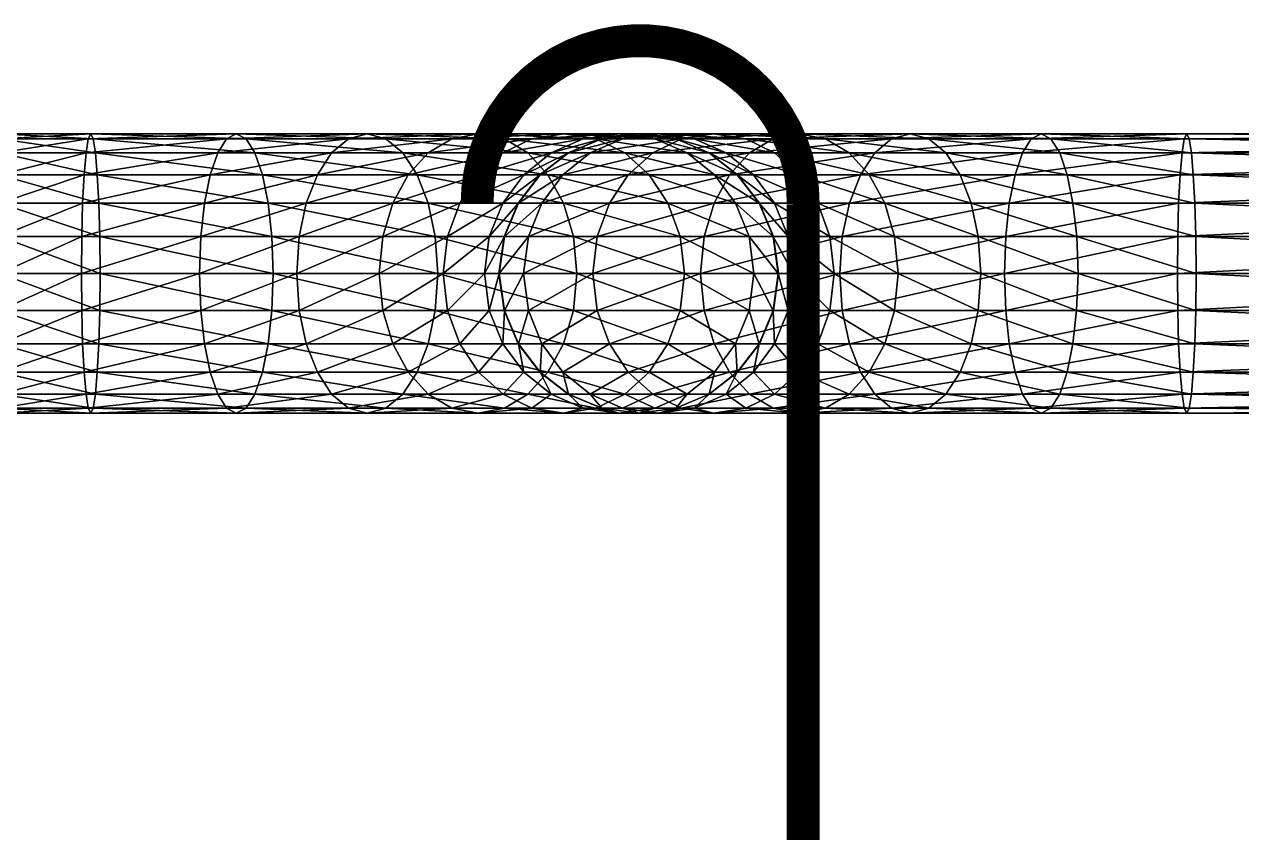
# Model space of a CAD drawing. Extents: x -41.6 to 42.5, y -37.8 to 42.9.
# Drawn here: x -29.93 to -18.82, y 29.91 to 37.28 of the extents above; entities that cross this region are included whole.
import ezdxf

# ---------------------------------------------------------------- set-up
doc = ezdxf.new("R2010")
doc.units = 0
doc.layers.add('VASSCRM', color=2, linetype='CONTINUOUS')
doc.layers.add('VASSREV', color=1, linetype='CONTINUOUS')

msp = doc.modelspace()

# ---------------------------------------------------------------- linework, layer by layer
at = {"layer": 'VASSREV', "color": 0, "extrusion": (0, 0, -1), "const_width": 0.3}
msp.add_lwpolyline([(25.796, 35.646, 1.00363), (22.82, 35.635), (22.82, -35.1, 0.996383), (25.796, -35.11, -0.737191)], format="xyb", dxfattribs=at)
at = {"layer": 'VASSREV', "color": 0, "extrusion": (0, -0.309017, -0.951057), "const_width": 0.3}
msp.add_lwpolyline([(40.909, -10.841, 1.00363), (40.899, -7.864), (-39.949, -7.864, 0.996383), (-39.96, -10.841, -0.645004)], format="xyb", dxfattribs=at)

# ---------------------------------------------------------------- meshes
at = {"layer": 'VASSCRM', "color": 0}
mesh = msp.add_polyface(dxfattribs=at)
corners = [(-28.329, 35.009, 63.872), (-29.403, 34.67, 64.054), (-29.406, 35.009, 64.008), (-29.321, 33.734, 65.28), (-29.298, 33.78, 65.618), (-30.154, 33.78, 65.619), (-30.154, 33.734, 65.28), (-29.278, 33.908, 65.922), (-30.154, 33.908, 65.923), (-29.261, 34.108, 66.179), (-30.154, 34.108, 66.181), (-29.247, 34.366, 66.378), (-30.154, 34.366, 66.381), (-29.239, 34.67, 66.507), (-30.154, 34.67, 66.509), (-29.236, 35.009, 66.552), (-30.154, 35.009, 66.555), (-29.239, 35.348, 66.507), (-30.154, 35.348, 66.509), (-29.247, 35.652, 66.378), (-30.154, 35.652, 66.381), (-29.261, 35.91, 66.179), (-30.154, 35.91, 66.181), (-29.278, 36.11, 65.922), (-30.154, 36.11, 65.923), (-29.298, 36.238, 65.618), (-30.154, 36.238, 65.619), (-29.321, 36.284, 65.28), (-30.154, 36.284, 65.28), (-29.344, 36.238, 64.942), (-30.154, 36.238, 64.942), (-29.364, 36.11, 64.638), (-30.154, 36.11, 64.637), (-29.381, 35.91, 64.381), (-30.154, 35.91, 64.379), (-29.395, 35.652, 64.182), (-30.154, 35.652, 64.18), (-29.403, 35.348, 64.054), (-30.154, 35.348, 64.051), (-30.154, 35.009, 64.005), (-30.154, 34.67, 64.051), (-29.395, 34.366, 64.182), (-30.154, 34.366, 64.18), (-29.381, 34.108, 64.381), (-30.154, 34.108, 64.379), (-29.364, 33.908, 64.639), (-30.154, 33.908, 64.637), (-29.344, 33.78, 64.942), (-30.154, 33.78, 64.941), (-30.988, 35.91, 64.379), (-30.988, 35.652, 64.18), (-30.988, 35.348, 64.051), (-30.988, 35.009, 64.005), (-30.988, 34.67, 64.051), (-30.988, 34.366, 64.18), (-30.988, 34.108, 64.379), (-30.988, 33.908, 64.637), (-30.988, 33.78, 64.941), (-30.988, 33.734, 65.28)]
mesh.append_faces([[corners[k] for k in face] for face in [(0, 1, 2), (3, 4, 5), (3, 5, 6), (4, 7, 8), (4, 8, 5), (7, 9, 10), (7, 10, 8), (9, 11, 12), (9, 12, 10), (11, 13, 14), (11, 14, 12), (13, 15, 16), (13, 16, 14), (15, 17, 18), (15, 18, 16), (17, 19, 20), (17, 20, 18), (19, 21, 22), (19, 22, 20), (21, 23, 24), (21, 24, 22), (23, 25, 26), (23, 26, 24), (25, 27, 28), (25, 28, 26), (27, 29, 30), (27, 30, 28), (29, 31, 32), (29, 32, 30), (31, 33, 34), (31, 34, 32), (33, 35, 36), (33, 36, 34), (35, 37, 38), (35, 38, 36), (37, 2, 39), (37, 39, 38), (2, 1, 40), (2, 40, 39), (1, 41, 42), (1, 42, 40), (41, 43, 44), (41, 44, 42), (43, 45, 46), (43, 46, 44), (45, 47, 48), (45, 48, 46), (47, 3, 6), (47, 6, 48), (32, 34, 49), (34, 36, 50), (36, 38, 51), (38, 39, 52), (39, 40, 53), (40, 42, 54), (42, 44, 55), (44, 46, 56), (46, 48, 57), (48, 6, 58)]], dxfattribs={"color": 0})
mesh = msp.add_polyface(dxfattribs=at)
corners = [(-26.969, 36.238, 64.305), (-28.162, 36.11, 64.481), (-28.082, 36.238, 64.775), (-27.123, 36.11, 64.042), (-28.23, 35.91, 64.232), (-27.253, 35.91, 63.819), (-28.283, 35.652, 64.04), (-27.354, 35.652, 63.647), (-27.419, 35.348, 63.536), (-28.317, 35.348, 63.916), (-27.442, 35.009, 63.496), (-28.329, 35.009, 63.872), (-27.419, 34.67, 63.536), (-28.317, 34.67, 63.916), (-28.283, 34.366, 64.04), (-27.354, 34.366, 63.647), (-28.23, 34.108, 64.232), (-27.253, 34.108, 63.819), (-28.162, 33.908, 64.481), (-27.123, 33.908, 64.042), (-28.082, 33.78, 64.775), (-27.993, 33.734, 65.101), (-27.903, 33.78, 65.428), (-29.298, 33.78, 65.618), (-29.321, 33.734, 65.28), (-27.823, 33.908, 65.722), (-29.278, 33.908, 65.922), (-27.755, 34.108, 65.971), (-29.261, 34.108, 66.179), (-27.703, 34.366, 66.163), (-29.247, 34.366, 66.378), (-27.669, 34.67, 66.287), (-29.239, 34.67, 66.507), (-27.657, 35.009, 66.331), (-29.236, 35.009, 66.552), (-27.669, 35.348, 66.287), (-29.239, 35.348, 66.507), (-27.703, 35.652, 66.163), (-29.247, 35.652, 66.378), (-27.755, 35.91, 65.971), (-29.261, 35.91, 66.179), (-27.823, 36.11, 65.722), (-29.278, 36.11, 65.922), (-27.903, 36.238, 65.428), (-29.298, 36.238, 65.618), (-27.993, 36.284, 65.101), (-29.321, 36.284, 65.28), (-29.344, 36.238, 64.942), (-29.364, 36.11, 64.638), (-29.381, 35.91, 64.381), (-29.395, 35.652, 64.182), (-29.403, 35.348, 64.054), (-29.406, 35.009, 64.008), (-29.403, 34.67, 64.054), (-29.395, 34.366, 64.182), (-29.381, 34.108, 64.381), (-29.364, 33.908, 64.639), (-29.344, 33.78, 64.942)]
mesh.append_faces([[corners[k] for k in face] for face in [(0, 1, 2), (3, 4, 1), (5, 6, 4), (7, 8, 9), (7, 9, 6), (8, 10, 11), (8, 11, 9), (10, 12, 13), (10, 13, 11), (12, 14, 13), (15, 16, 14), (17, 18, 16), (19, 20, 18), (21, 22, 23), (21, 23, 24), (22, 25, 26), (22, 26, 23), (25, 27, 28), (25, 28, 26), (27, 29, 30), (27, 30, 28), (29, 31, 32), (29, 32, 30), (31, 33, 34), (31, 34, 32), (33, 35, 36), (33, 36, 34), (35, 37, 38), (35, 38, 36), (37, 39, 40), (37, 40, 38), (39, 41, 42), (39, 42, 40), (41, 43, 44), (41, 44, 42), (43, 45, 46), (43, 46, 44), (45, 2, 47), (45, 47, 46), (2, 1, 48), (2, 48, 47), (1, 4, 49), (1, 49, 48), (4, 6, 50), (4, 50, 49), (6, 9, 51), (6, 51, 50), (9, 11, 52), (9, 52, 51), (11, 13, 53), (13, 14, 54), (13, 54, 53), (14, 16, 55), (14, 55, 54), (16, 18, 56), (16, 56, 55), (18, 20, 57), (18, 57, 56), (20, 21, 24), (20, 24, 57)]], dxfattribs={"color": 0})
mesh = msp.add_polyface(dxfattribs=at)
corners = [(-25.55, 35.348, 56.113), (-25.596, 35.009, 56.113), (-25.596, 35.009, 56.947), (-25.55, 35.348, 56.947), (-25.596, 35.009, 57.78), (-25.55, 35.348, 57.78), (-25.596, 35.009, 58.613), (-25.547, 35.348, 60.198), (-25.593, 35.009, 60.195), (-25.729, 35.009, 61.273), (-25.686, 35.348, 61.285), (-25.369, 35.91, 61.371), (-25.561, 35.652, 61.318), (-25.954, 35.652, 62.247), (-25.782, 35.91, 62.348), (-26.066, 35.348, 62.183), (-26.105, 35.009, 62.16), (-25.004, 36.284, 62.803), (-26.026, 36.238, 63.575), (-25.786, 36.284, 63.815), (-25.297, 36.238, 62.632), (-25.56, 36.11, 62.478), (-26.241, 36.11, 63.36), (-26.424, 35.91, 63.178), (-26.565, 35.652, 63.037), (-26.656, 35.348, 62.946), (-26.688, 35.009, 62.913), (-24.885, 35.009, 64.716), (-26.178, 35.348, 65.658), (-26.155, 35.009, 65.698), (-24.917, 35.348, 64.684), (-26.243, 35.652, 65.547), (-25.008, 35.652, 64.593), (-26.344, 35.91, 65.375), (-25.149, 35.91, 64.452), (-25.332, 36.11, 64.27), (-26.474, 36.11, 65.152), (-25.547, 36.238, 64.054), (-26.628, 36.238, 64.889), (-26.798, 36.284, 64.597), (-26.969, 36.238, 64.305), (-27.123, 36.11, 64.042), (-27.253, 35.91, 63.819), (-27.354, 35.652, 63.647), (-27.419, 35.348, 63.536), (-27.442, 35.009, 63.496), (-27.669, 35.348, 66.287), (-27.703, 35.652, 66.163), (-27.755, 35.91, 65.971), (-27.823, 36.11, 65.722), (-27.903, 36.238, 65.428), (-27.993, 36.284, 65.101), (-28.082, 36.238, 64.775), (-28.162, 36.11, 64.481), (-28.23, 35.91, 64.232), (-28.283, 35.652, 64.04)]
mesh.append_faces([[corners[k] for k in face] for face in [(0, 1, 2), (3, 2, 4), (5, 4, 6), (7, 8, 9), (7, 9, 10), (11, 12, 13), (11, 13, 14), (12, 10, 15), (12, 15, 13), (10, 9, 16), (10, 16, 15), (17, 18, 19), (20, 21, 22), (20, 22, 18), (21, 14, 23), (21, 23, 22), (14, 13, 24), (14, 24, 23), (13, 15, 25), (13, 25, 24), (15, 16, 26), (15, 26, 25), (27, 28, 29), (30, 31, 28), (32, 33, 31), (34, 35, 36), (34, 36, 33), (35, 37, 38), (35, 38, 36), (37, 19, 39), (37, 39, 38), (19, 18, 40), (19, 40, 39), (18, 22, 41), (18, 41, 40), (22, 23, 42), (22, 42, 41), (23, 24, 43), (23, 43, 42), (24, 25, 44), (24, 44, 43), (25, 26, 45), (25, 45, 44), (29, 28, 46), (28, 31, 47), (28, 47, 46), (31, 33, 48), (31, 48, 47), (33, 36, 49), (33, 49, 48), (36, 38, 50), (36, 50, 49), (38, 39, 51), (38, 51, 50), (39, 40, 52), (39, 52, 51), (40, 41, 53), (41, 42, 54), (42, 43, 55)]], dxfattribs={"color": 0})
mesh = msp.add_polyface(dxfattribs=at)
corners = [(-25.012, 35.91, 53.714), (-25.204, 35.652, 53.662), (-25.419, 35.652, 55.207), (-25.22, 35.91, 55.22), (-25.328, 35.348, 53.628), (-25.547, 35.348, 55.198), (-25.372, 35.009, 53.616), (-25.593, 35.009, 55.195), (-25.422, 35.652, 56.113), (-25.222, 35.91, 56.113), (-25.55, 35.348, 56.113), (-25.596, 35.009, 56.113), (-24.964, 36.11, 56.113), (-25.222, 35.91, 56.947), (-25.422, 35.652, 56.947), (-25.55, 35.348, 56.947), (-25.596, 35.009, 56.947), (-24.964, 36.11, 56.947), (-25.222, 35.91, 57.78), (-25.422, 35.652, 57.78), (-25.55, 35.348, 57.78), (-25.596, 35.009, 57.78), (-24.964, 36.11, 57.78), (-25.222, 35.91, 58.613), (-25.422, 35.652, 58.613), (-25.55, 35.348, 58.613), (-25.596, 35.009, 58.613), (-24.964, 36.11, 58.613), (-25.222, 35.91, 59.447), (-25.422, 35.652, 59.447), (-25.55, 35.348, 59.447), (-25.596, 35.009, 59.447), (-25.419, 35.652, 60.207), (-25.22, 35.91, 60.22), (-25.547, 35.348, 60.198), (-25.593, 35.009, 60.195), (-24.963, 36.11, 60.237), (-25.369, 35.91, 61.371), (-25.12, 36.11, 61.439), (-25.561, 35.652, 61.318), (-25.686, 35.348, 61.285), (-24.827, 36.238, 61.519), (-25.56, 36.11, 62.478), (-25.297, 36.238, 62.632), (-25.782, 35.91, 62.348), (-24.712, 36.238, 62.974), (-25.004, 36.284, 62.803), (-25.786, 36.284, 63.815), (-25.547, 36.238, 64.054), (-26.026, 36.238, 63.575), (-24.885, 35.009, 64.716), (-24.917, 35.348, 64.684), (-26.178, 35.348, 65.658), (-25.008, 35.652, 64.593), (-26.243, 35.652, 65.547), (-25.149, 35.91, 64.452), (-26.344, 35.91, 65.375)]
mesh.append_faces([[corners[k] for k in face] for face in [(0, 1, 2), (0, 2, 3), (1, 4, 5), (1, 5, 2), (4, 6, 7), (4, 7, 5), (3, 2, 8), (3, 8, 9), (2, 5, 10), (2, 10, 8), (5, 7, 11), (5, 11, 10), (12, 9, 13), (9, 8, 14), (9, 14, 13), (8, 10, 15), (8, 15, 14), (10, 16, 15), (17, 13, 18), (13, 14, 19), (13, 19, 18), (14, 15, 20), (14, 20, 19), (15, 21, 20), (22, 18, 23), (18, 19, 24), (18, 24, 23), (19, 20, 25), (19, 25, 24), (20, 26, 25), (27, 23, 28), (23, 24, 29), (23, 29, 28), (24, 25, 30), (24, 30, 29), (25, 26, 31), (25, 31, 30), (28, 29, 32), (28, 32, 33), (29, 30, 34), (29, 34, 32), (30, 31, 35), (30, 35, 34), (36, 33, 37), (36, 37, 38), (33, 32, 39), (33, 39, 37), (32, 34, 40), (32, 40, 39), (41, 38, 42), (41, 42, 43), (38, 37, 44), (38, 44, 42), (45, 46, 47), (45, 47, 48), (46, 43, 49), (50, 51, 52), (51, 53, 54), (53, 55, 56)]], dxfattribs={"color": 0})
mesh = msp.add_polyface(dxfattribs=at)
corners = [(-24.193, 36.11, 52.433), (-24.416, 35.91, 52.303), (-25.012, 35.91, 53.714), (-24.763, 36.11, 53.782), (-24.588, 35.652, 52.202), (-25.204, 35.652, 53.662), (-24.699, 35.348, 52.138), (-25.328, 35.348, 53.628), (-24.739, 35.009, 52.115), (-25.372, 35.009, 53.616), (-24.469, 36.238, 53.863), (-24.963, 36.11, 55.237), (-24.659, 36.238, 55.258), (-25.22, 35.91, 55.22), (-24.321, 36.284, 55.28), (-24.66, 36.238, 56.113), (-24.321, 36.284, 56.113), (-24.964, 36.11, 56.113), (-25.222, 35.91, 56.113), (-24.66, 36.238, 56.947), (-24.321, 36.284, 56.947), (-24.964, 36.11, 56.947), (-25.222, 35.91, 56.947), (-24.66, 36.238, 57.78), (-24.321, 36.284, 57.78), (-24.964, 36.11, 57.78), (-25.222, 35.91, 57.78), (-24.66, 36.238, 58.613), (-24.321, 36.284, 58.613), (-24.964, 36.11, 58.613), (-25.222, 35.91, 58.613), (-24.66, 36.238, 59.447), (-24.321, 36.284, 59.447), (-24.964, 36.11, 59.447), (-25.222, 35.91, 59.447), (-24.659, 36.238, 60.258), (-24.963, 36.11, 60.237), (-25.22, 35.91, 60.22), (-24.321, 36.284, 60.28), (-24.827, 36.238, 61.519), (-24.5, 36.284, 61.609), (-25.12, 36.11, 61.439), (-24.173, 36.238, 61.698), (-25.004, 36.284, 62.803), (-24.712, 36.238, 62.974), (-25.297, 36.238, 62.632), (-23.904, 35.009, 63.446), (-24.917, 35.348, 64.684), (-24.885, 35.009, 64.716), (-23.943, 35.348, 63.423), (-25.008, 35.652, 64.593), (-24.054, 35.652, 63.358), (-24.226, 35.91, 63.257), (-25.149, 35.91, 64.452), (-24.449, 36.11, 63.127), (-25.332, 36.11, 64.27), (-25.547, 36.238, 64.054)]
mesh.append_faces([[corners[k] for k in face] for face in [(0, 1, 2), (0, 2, 3), (1, 4, 5), (1, 5, 2), (4, 6, 7), (4, 7, 5), (6, 8, 9), (6, 9, 7), (10, 3, 11), (10, 11, 12), (3, 2, 13), (3, 13, 11), (14, 12, 15), (14, 15, 16), (12, 11, 17), (12, 17, 15), (11, 13, 18), (11, 18, 17), (16, 15, 19), (16, 19, 20), (15, 17, 21), (15, 21, 19), (17, 22, 21), (20, 19, 23), (20, 23, 24), (19, 21, 25), (19, 25, 23), (21, 26, 25), (24, 23, 27), (24, 27, 28), (23, 25, 29), (23, 29, 27), (25, 30, 29), (28, 27, 31), (28, 31, 32), (27, 29, 33), (27, 33, 31), (29, 34, 33), (32, 31, 35), (31, 33, 36), (31, 36, 35), (33, 34, 37), (33, 37, 36), (38, 35, 39), (38, 39, 40), (35, 36, 41), (35, 41, 39), (42, 40, 43), (42, 43, 44), (40, 39, 45), (40, 45, 43), (46, 47, 48), (49, 50, 47), (51, 52, 53), (51, 53, 50), (52, 54, 55), (52, 55, 53), (54, 44, 56), (54, 56, 55)]], dxfattribs={"color": 0})
mesh = msp.add_polyface(dxfattribs=at)
corners = [(-23.095, 36.238, 51.506), (-24.193, 36.11, 52.433), (-23.93, 36.238, 52.587), (-23.31, 36.11, 51.291), (-23.493, 35.91, 51.108), (-24.416, 35.91, 52.303), (-23.634, 35.652, 50.967), (-24.588, 35.652, 52.202), (-23.725, 35.348, 50.876), (-24.699, 35.348, 52.138), (-23.757, 35.009, 50.844), (-24.739, 35.009, 52.115), (-23.345, 36.238, 52.928), (-23.638, 36.284, 52.758), (-24.142, 36.284, 53.952), (-23.816, 36.238, 54.041), (-24.469, 36.238, 53.863), (-24.763, 36.11, 53.782), (-23.522, 36.11, 54.121), (-23.983, 36.238, 55.303), (-23.679, 36.11, 55.323), (-24.321, 36.284, 55.28), (-24.659, 36.238, 55.258), (-23.982, 36.238, 56.113), (-23.678, 36.11, 56.113), (-24.321, 36.284, 56.113), (-23.982, 36.238, 56.947), (-23.678, 36.11, 56.947), (-24.321, 36.284, 56.947), (-23.982, 36.238, 57.78), (-23.678, 36.11, 57.78), (-24.321, 36.284, 57.78), (-23.982, 36.238, 58.613), (-23.678, 36.11, 58.613), (-24.321, 36.284, 58.613), (-23.982, 36.238, 59.447), (-23.678, 36.11, 59.447), (-24.321, 36.284, 59.447), (-23.983, 36.238, 60.303), (-23.679, 36.11, 60.323), (-24.321, 36.284, 60.28), (-24.659, 36.238, 60.258), (-24.173, 36.238, 61.698), (-23.879, 36.11, 61.778), (-24.5, 36.284, 61.609), (-23.314, 35.348, 61.932), (-24.054, 35.652, 63.358), (-23.943, 35.348, 63.423), (-23.438, 35.652, 61.899), (-23.631, 35.91, 61.846), (-24.226, 35.91, 63.257), (-24.449, 36.11, 63.127), (-24.712, 36.238, 62.974), (-23.943, 34.67, 63.423), (-23.904, 35.009, 63.446), (-24.885, 35.009, 64.716), (-24.917, 35.348, 64.684), (-25.008, 35.652, 64.593)]
mesh.append_faces([[corners[k] for k in face] for face in [(0, 1, 2), (3, 4, 5), (3, 5, 1), (4, 6, 7), (4, 7, 5), (6, 8, 9), (6, 9, 7), (8, 10, 11), (8, 11, 9), (12, 13, 14), (12, 14, 15), (13, 2, 16), (13, 16, 14), (2, 1, 17), (2, 17, 16), (18, 15, 19), (18, 19, 20), (15, 14, 21), (15, 21, 19), (14, 16, 22), (14, 22, 21), (20, 19, 23), (20, 23, 24), (19, 21, 25), (19, 25, 23), (24, 23, 26), (24, 26, 27), (23, 25, 28), (23, 28, 26), (27, 26, 29), (27, 29, 30), (26, 28, 31), (26, 31, 29), (30, 29, 32), (30, 32, 33), (29, 31, 34), (29, 34, 32), (33, 32, 35), (33, 35, 36), (32, 34, 37), (32, 37, 35), (36, 35, 38), (36, 38, 39), (35, 37, 40), (35, 40, 38), (37, 41, 40), (39, 38, 42), (39, 42, 43), (38, 40, 44), (38, 44, 42), (45, 46, 47), (48, 49, 50), (48, 50, 46), (49, 43, 51), (49, 51, 50), (43, 42, 52), (43, 52, 51), (53, 54, 55), (54, 47, 56), (47, 46, 57)]], dxfattribs={"color": 0})
mesh = msp.add_polyface(dxfattribs=at)
corners = [(-22.298, 35.91, 50.185), (-23.634, 35.652, 50.967), (-23.493, 35.91, 51.108), (-22.399, 35.652, 50.013), (-23.725, 35.348, 50.876), (-22.464, 35.348, 49.902), (-23.757, 35.009, 50.844), (-22.616, 36.238, 51.985), (-23.638, 36.284, 52.758), (-23.345, 36.238, 52.928), (-22.856, 36.284, 51.746), (-23.095, 36.238, 51.506), (-23.93, 36.238, 52.587), (-23.31, 36.11, 51.291), (-24.193, 36.11, 52.433), (-22.86, 35.91, 53.212), (-23.083, 36.11, 53.082), (-23.522, 36.11, 54.121), (-23.273, 35.91, 54.189), (-23.816, 36.238, 54.041), (-23.081, 35.652, 54.242), (-23.422, 35.91, 55.34), (-23.223, 35.652, 55.354), (-23.679, 36.11, 55.323), (-23.095, 35.348, 55.362), (-23.22, 35.652, 56.113), (-23.092, 35.348, 56.113), (-23.42, 35.91, 56.113), (-23.678, 36.11, 56.113), (-23.22, 35.652, 56.947), (-23.42, 35.91, 56.947), (-23.678, 36.11, 56.947), (-23.092, 35.348, 56.947), (-23.22, 35.652, 57.78), (-23.42, 35.91, 57.78), (-23.678, 36.11, 57.78), (-23.092, 35.348, 57.78), (-23.22, 35.652, 58.613), (-23.42, 35.91, 58.613), (-23.678, 36.11, 58.613), (-23.092, 35.348, 58.613), (-23.22, 35.652, 59.447), (-23.42, 35.91, 59.447), (-23.678, 36.11, 59.447), (-23.092, 35.348, 59.447), (-23.223, 35.652, 60.354), (-23.095, 35.348, 60.362), (-23.422, 35.91, 60.34), (-23.679, 36.11, 60.323), (-23.095, 34.67, 60.362), (-23.049, 35.009, 60.365), (-23.27, 35.009, 61.944), (-23.314, 35.348, 61.932), (-23.438, 35.652, 61.899), (-23.631, 35.91, 61.846), (-23.879, 36.11, 61.778), (-23.943, 35.348, 63.423), (-23.904, 35.009, 63.446), (-24.054, 35.652, 63.358)]
mesh.append_faces([[corners[k] for k in face] for face in [(0, 1, 2), (3, 4, 1), (5, 6, 4), (7, 8, 9), (10, 11, 12), (10, 12, 8), (11, 13, 14), (15, 16, 17), (15, 17, 18), (16, 9, 19), (16, 19, 17), (20, 18, 21), (20, 21, 22), (18, 17, 23), (18, 23, 21), (24, 22, 25), (24, 25, 26), (22, 21, 27), (22, 27, 25), (21, 23, 28), (21, 28, 27), (26, 25, 29), (25, 27, 30), (25, 30, 29), (27, 28, 31), (27, 31, 30), (32, 29, 33), (29, 30, 34), (29, 34, 33), (30, 31, 35), (30, 35, 34), (36, 33, 37), (33, 34, 38), (33, 38, 37), (34, 35, 39), (34, 39, 38), (40, 37, 41), (37, 38, 42), (37, 42, 41), (38, 39, 43), (38, 43, 42), (44, 41, 45), (44, 45, 46), (41, 42, 47), (41, 47, 45), (42, 43, 48), (42, 48, 47), (49, 50, 51), (50, 46, 52), (50, 52, 51), (46, 45, 53), (46, 53, 52), (45, 47, 54), (45, 54, 53), (47, 48, 55), (47, 55, 54), (51, 52, 56), (51, 56, 57), (52, 53, 58)]], dxfattribs={"color": 0})
mesh = msp.add_polyface(dxfattribs=at)
corners = [(-20.819, 36.11, 49.839), (-22.298, 35.91, 50.185), (-22.168, 36.11, 50.408), (-20.887, 35.91, 49.59), (-22.399, 35.652, 50.013), (-20.94, 35.652, 49.397), (-22.464, 35.348, 49.902), (-20.973, 35.348, 49.273), (-22.487, 35.009, 49.863), (-21.2, 35.009, 52.064), (-21.987, 35.348, 52.615), (-21.954, 35.009, 52.647), (-21.223, 35.348, 52.025), (-22.077, 35.652, 52.524), (-21.288, 35.652, 51.914), (-22.218, 35.91, 52.383), (-21.389, 35.91, 51.741), (-21.519, 36.11, 51.519), (-22.401, 36.11, 52.2), (-21.673, 36.238, 51.256), (-22.616, 36.238, 51.985), (-21.844, 36.284, 50.963), (-22.856, 36.284, 51.746), (-22.014, 36.238, 50.671), (-23.095, 36.238, 51.506), (-23.31, 36.11, 51.291), (-23.493, 35.91, 51.108), (-23.634, 35.652, 50.967), (-23.725, 35.348, 50.876), (-23.757, 35.009, 50.844), (-22.577, 35.348, 53.378), (-22.537, 35.009, 53.401), (-22.688, 35.652, 53.313), (-22.86, 35.91, 53.212), (-23.083, 36.11, 53.082), (-23.345, 36.238, 52.928), (-23.638, 36.284, 52.758), (-22.957, 35.348, 54.276), (-22.913, 35.009, 54.288), (-23.081, 35.652, 54.242), (-23.273, 35.91, 54.189), (-23.095, 35.348, 55.362), (-23.049, 35.009, 55.365), (-23.223, 35.652, 55.354), (-23.092, 35.348, 56.113), (-23.046, 35.009, 56.113), (-23.092, 35.348, 56.947), (-23.046, 35.009, 56.947), (-23.22, 35.652, 56.947), (-23.092, 35.348, 57.78), (-23.046, 35.009, 57.78), (-23.22, 35.652, 57.78), (-23.092, 35.348, 58.613), (-23.046, 35.009, 58.613), (-23.22, 35.652, 58.613), (-23.092, 35.348, 59.447), (-23.046, 35.009, 59.447), (-23.22, 35.652, 59.447), (-23.092, 34.67, 59.447), (-23.049, 35.009, 60.365), (-23.095, 35.348, 60.362)]
mesh.append_faces([[corners[k] for k in face] for face in [(0, 1, 2), (3, 4, 1), (5, 6, 4), (7, 8, 6), (9, 10, 11), (12, 13, 10), (14, 15, 13), (16, 17, 18), (16, 18, 15), (17, 19, 20), (17, 20, 18), (19, 21, 22), (19, 22, 20), (21, 23, 24), (21, 24, 22), (23, 2, 25), (23, 25, 24), (2, 1, 26), (2, 26, 25), (1, 4, 27), (4, 6, 28), (6, 8, 29), (11, 10, 30), (11, 30, 31), (10, 13, 32), (10, 32, 30), (13, 15, 33), (13, 33, 32), (15, 18, 34), (15, 34, 33), (18, 20, 35), (18, 35, 34), (20, 22, 36), (31, 30, 37), (31, 37, 38), (30, 32, 39), (30, 39, 37), (32, 33, 40), (32, 40, 39), (38, 37, 41), (38, 41, 42), (37, 39, 43), (37, 43, 41), (42, 41, 44), (42, 44, 45), (45, 44, 46), (45, 46, 47), (44, 48, 46), (47, 46, 49), (47, 49, 50), (46, 51, 49), (50, 49, 52), (50, 52, 53), (49, 54, 52), (53, 52, 55), (53, 55, 56), (52, 57, 55), (58, 56, 59), (56, 55, 60), (56, 60, 59)]], dxfattribs={"color": 0})
mesh = msp.add_polyface(dxfattribs=at)
corners = [(-19.321, 33.734, 50.28), (-20.56, 33.78, 50.786), (-20.649, 33.734, 50.459), (-19.298, 36.238, 50.618), (-20.649, 36.284, 50.459), (-20.56, 36.238, 50.786), (-19.321, 36.284, 50.28), (-20.739, 36.238, 50.132), (-19.344, 36.238, 49.942), (-20.819, 36.11, 49.839), (-19.364, 36.11, 49.638), (-20.887, 35.91, 49.59), (-19.381, 35.91, 49.381), (-20.94, 35.652, 49.397), (-19.395, 35.652, 49.182), (-20.973, 35.348, 49.273), (-19.403, 35.348, 49.054), (-20.985, 35.009, 49.229), (-19.406, 35.009, 49.008), (-20.973, 34.67, 49.273), (-19.403, 34.67, 49.054), (-20.94, 34.366, 49.397), (-19.395, 34.366, 49.182), (-20.887, 34.108, 49.59), (-19.381, 34.108, 49.381), (-20.819, 33.908, 49.839), (-19.364, 33.908, 49.639), (-20.739, 33.78, 50.132), (-19.344, 33.78, 49.942), (-21.673, 33.78, 51.256), (-21.844, 33.734, 50.963), (-20.48, 33.908, 51.079), (-21.519, 33.908, 51.519), (-20.412, 34.108, 51.328), (-21.389, 34.108, 51.741), (-20.359, 34.366, 51.521), (-21.288, 34.366, 51.914), (-20.326, 34.67, 51.645), (-21.223, 34.67, 52.025), (-20.313, 35.009, 51.689), (-21.2, 35.009, 52.064), (-20.325, 35.348, 51.645), (-21.223, 35.348, 52.025), (-20.359, 35.652, 51.521), (-21.288, 35.652, 51.914), (-20.412, 35.91, 51.328), (-21.389, 35.91, 51.741), (-20.48, 36.11, 51.079), (-21.519, 36.11, 51.519), (-21.673, 36.238, 51.256), (-21.844, 36.284, 50.963), (-22.014, 36.238, 50.671), (-22.168, 36.11, 50.408), (-22.298, 35.91, 50.185), (-22.399, 35.652, 50.013), (-22.464, 35.348, 49.902), (-22.487, 35.009, 49.863), (-22.464, 34.67, 49.902), (-22.399, 34.366, 50.013), (-22.298, 34.108, 50.185), (-22.168, 33.908, 50.408), (-22.014, 33.78, 50.671), (-22.077, 34.366, 52.524), (-21.987, 34.67, 52.615), (-21.954, 35.009, 52.647), (-21.987, 35.348, 52.615), (-22.077, 35.652, 52.524), (-22.218, 35.91, 52.383)]
mesh.append_faces([[corners[k] for k in face] for face in [(0, 1, 2), (3, 4, 5), (6, 7, 4), (8, 9, 7), (10, 11, 9), (12, 13, 11), (14, 15, 13), (16, 17, 15), (18, 19, 17), (20, 21, 19), (22, 23, 21), (24, 25, 23), (26, 27, 25), (28, 2, 27), (2, 1, 29), (2, 29, 30), (1, 31, 32), (1, 32, 29), (31, 33, 34), (31, 34, 32), (33, 35, 36), (33, 36, 34), (35, 37, 38), (35, 38, 36), (37, 39, 40), (37, 40, 38), (39, 41, 42), (39, 42, 40), (41, 43, 44), (41, 44, 42), (43, 45, 46), (43, 46, 44), (45, 47, 48), (45, 48, 46), (47, 5, 49), (47, 49, 48), (5, 4, 50), (5, 50, 49), (4, 7, 51), (4, 51, 50), (7, 9, 52), (7, 52, 51), (9, 11, 53), (11, 13, 54), (13, 15, 55), (15, 17, 56), (17, 19, 57), (19, 21, 58), (21, 23, 59), (23, 25, 60), (25, 27, 61), (27, 2, 30), (27, 30, 61), (34, 36, 62), (36, 38, 63), (38, 40, 64), (40, 42, 65), (42, 44, 66), (44, 46, 67)]], dxfattribs={"color": 0})
mesh = msp.add_polyface(dxfattribs=at)
corners = [(-12.821, 33.734, 50.28), (-19.298, 33.78, 50.618), (-19.321, 33.734, 50.28), (-12.821, 33.78, 50.619), (-19.278, 33.908, 50.922), (-12.821, 33.908, 50.923), (-19.261, 34.108, 51.179), (-12.821, 34.108, 51.181), (-19.248, 34.366, 51.378), (-12.821, 34.366, 51.381), (-19.239, 34.67, 51.507), (-12.821, 34.67, 51.509), (-19.236, 35.009, 51.552), (-12.821, 35.009, 51.555), (-19.239, 35.348, 51.507), (-12.821, 35.348, 51.509), (-19.248, 35.652, 51.378), (-12.821, 35.652, 51.381), (-19.261, 35.91, 51.179), (-12.821, 35.91, 51.181), (-19.278, 36.11, 50.922), (-12.821, 36.11, 50.923), (-19.298, 36.238, 50.618), (-12.821, 36.238, 50.619), (-19.321, 36.284, 50.28), (-12.821, 36.284, 50.28), (-19.344, 36.238, 49.942), (-12.821, 36.238, 49.941), (-19.364, 36.11, 49.638), (-12.821, 36.11, 49.637), (-19.381, 35.91, 49.381), (-12.821, 35.91, 49.379), (-19.395, 35.652, 49.182), (-12.821, 35.652, 49.18), (-19.403, 35.348, 49.054), (-12.821, 35.348, 49.051), (-12.821, 35.009, 49.005), (-19.406, 35.009, 49.008), (-19.403, 34.67, 49.054), (-12.821, 34.67, 49.051), (-19.395, 34.366, 49.182), (-12.821, 34.366, 49.18), (-19.381, 34.108, 49.381), (-12.821, 34.108, 49.379), (-19.364, 33.908, 49.639), (-12.821, 33.908, 49.637), (-19.344, 33.78, 49.942), (-12.821, 33.78, 49.942), (-20.56, 33.78, 50.786), (-20.48, 33.908, 51.079), (-20.412, 34.108, 51.328), (-20.359, 34.366, 51.521), (-20.326, 34.67, 51.645), (-20.313, 35.009, 51.689), (-20.325, 35.348, 51.645), (-20.359, 35.652, 51.521), (-20.412, 35.91, 51.328), (-20.48, 36.11, 51.079), (-20.56, 36.238, 50.786), (-20.649, 36.284, 50.459), (-20.739, 36.238, 50.132), (-20.819, 36.11, 49.839), (-20.887, 35.91, 49.59), (-20.94, 35.652, 49.397), (-20.973, 35.348, 49.273), (-20.985, 35.009, 49.229), (-20.973, 34.67, 49.273), (-20.94, 34.366, 49.397), (-20.887, 34.108, 49.59), (-20.819, 33.908, 49.839), (-20.739, 33.78, 50.132), (-20.649, 33.734, 50.459)]
mesh.append_faces([[corners[k] for k in face] for face in [(0, 1, 2), (3, 4, 1), (5, 6, 4), (7, 8, 6), (9, 10, 8), (11, 12, 10), (13, 14, 12), (15, 16, 14), (17, 18, 16), (19, 20, 18), (21, 22, 20), (23, 24, 22), (25, 26, 24), (27, 28, 26), (29, 30, 28), (31, 32, 30), (33, 34, 32), (35, 36, 37), (35, 37, 34), (36, 38, 37), (39, 40, 38), (41, 42, 40), (43, 44, 42), (45, 46, 44), (47, 2, 46), (2, 1, 48), (1, 4, 49), (1, 49, 48), (4, 6, 50), (4, 50, 49), (6, 8, 51), (6, 51, 50), (8, 10, 52), (8, 52, 51), (10, 12, 53), (10, 53, 52), (12, 14, 54), (12, 54, 53), (14, 16, 55), (14, 55, 54), (16, 18, 56), (16, 56, 55), (18, 20, 57), (18, 57, 56), (20, 22, 58), (20, 58, 57), (22, 24, 59), (24, 26, 60), (26, 28, 61), (28, 30, 62), (30, 32, 63), (32, 34, 64), (34, 37, 65), (37, 38, 66), (38, 40, 67), (40, 42, 68), (42, 44, 69), (44, 46, 70), (46, 2, 71)]], dxfattribs={"color": 0})
mesh = msp.add_polyface(dxfattribs=at)
corners = [(-6.321, 33.734, 50.28), (-6.321, 33.78, 50.619), (-12.821, 33.78, 50.619), (-12.821, 33.734, 50.28), (-6.321, 33.908, 50.923), (-12.821, 33.908, 50.923), (-6.321, 34.108, 51.181), (-12.821, 34.108, 51.181), (-6.321, 34.366, 51.381), (-12.821, 34.366, 51.381), (-6.321, 34.67, 51.509), (-12.821, 34.67, 51.509), (-6.321, 35.009, 51.555), (-12.821, 35.009, 51.555), (-6.321, 35.348, 51.509), (-12.821, 35.348, 51.509), (-6.321, 35.652, 51.381), (-12.821, 35.652, 51.381), (-6.321, 35.91, 51.181), (-12.821, 35.91, 51.181), (-6.321, 36.11, 50.923), (-12.821, 36.11, 50.923), (-6.321, 36.238, 50.619), (-12.821, 36.238, 50.619), (-6.321, 36.284, 50.28), (-12.821, 36.284, 50.28), (-12.821, 36.238, 49.941), (-6.321, 36.238, 49.941), (-12.821, 36.11, 49.637), (-6.321, 36.11, 49.637), (-12.821, 35.91, 49.379), (-6.321, 35.91, 49.379), (-12.821, 35.652, 49.18), (-6.321, 35.652, 49.18), (-12.821, 35.348, 49.051), (-6.321, 35.348, 49.051), (-12.821, 35.009, 49.005), (-6.321, 35.009, 49.005), (-12.821, 34.67, 49.051), (-6.321, 34.67, 49.051), (-12.821, 34.366, 49.18), (-6.321, 34.366, 49.18), (-12.821, 34.108, 49.379), (-6.321, 34.108, 49.379), (-12.821, 33.908, 49.637), (-6.321, 33.908, 49.637), (-12.821, 33.78, 49.942), (-6.321, 33.78, 49.942), (-19.298, 33.78, 50.618), (-19.278, 33.908, 50.922), (-19.261, 34.108, 51.179), (-19.248, 34.366, 51.378), (-19.239, 34.67, 51.507), (-19.236, 35.009, 51.552), (-19.239, 35.348, 51.507), (-19.248, 35.652, 51.378), (-19.261, 35.91, 51.179), (-19.278, 36.11, 50.922), (-19.298, 36.238, 50.618), (-19.321, 36.284, 50.28), (-19.344, 36.238, 49.942), (-19.364, 36.11, 49.638), (-19.381, 35.91, 49.381), (-19.395, 35.652, 49.182), (-19.403, 35.348, 49.054), (-19.403, 34.67, 49.054), (-19.395, 34.366, 49.182), (-19.381, 34.108, 49.381), (-19.364, 33.908, 49.639), (-19.344, 33.78, 49.942), (-19.321, 33.734, 50.28)]
mesh.append_faces([[corners[k] for k in face] for face in [(0, 1, 2), (0, 2, 3), (1, 4, 5), (1, 5, 2), (4, 6, 7), (4, 7, 5), (6, 8, 9), (6, 9, 7), (8, 10, 11), (8, 11, 9), (10, 12, 13), (10, 13, 11), (12, 14, 15), (12, 15, 13), (14, 16, 17), (14, 17, 15), (16, 18, 19), (16, 19, 17), (18, 20, 21), (18, 21, 19), (20, 22, 23), (20, 23, 21), (22, 24, 25), (22, 25, 23), (24, 26, 25), (27, 28, 26), (29, 30, 28), (31, 32, 30), (33, 34, 32), (35, 36, 34), (37, 38, 36), (39, 40, 38), (41, 42, 40), (43, 44, 42), (45, 46, 44), (47, 3, 46), (3, 2, 48), (2, 5, 49), (5, 7, 50), (7, 9, 51), (9, 11, 52), (11, 13, 53), (13, 15, 54), (15, 17, 55), (17, 19, 56), (19, 21, 57), (21, 23, 58), (23, 25, 59), (25, 26, 60), (26, 28, 61), (28, 30, 62), (30, 32, 63), (32, 34, 64), (36, 38, 65), (38, 40, 66), (40, 42, 67), (42, 44, 68), (44, 46, 69), (46, 3, 70)]], dxfattribs={"color": 0})
mesh = msp.add_polyface(dxfattribs=at)
corners = [(-25.593, 35.009, 60.195), (-25.547, 34.67, 60.198), (-25.686, 34.67, 61.285), (-25.729, 35.009, 61.273), (-25.561, 34.366, 61.318), (-26.065, 34.67, 62.183), (-26.105, 35.009, 62.16), (-25.954, 34.366, 62.247), (-25.782, 34.108, 62.348), (-26.656, 34.67, 62.946), (-26.688, 35.009, 62.913), (-26.565, 34.366, 63.037), (-26.424, 34.108, 63.178), (-25.559, 33.908, 62.478), (-26.241, 33.908, 63.36), (-25.297, 33.78, 62.632), (-26.026, 33.78, 63.575), (-25.786, 33.734, 63.815), (-25.547, 33.78, 64.054), (-26.628, 33.78, 64.889), (-26.798, 33.734, 64.597), (-25.332, 33.908, 64.27), (-26.474, 33.908, 65.152), (-25.149, 34.108, 64.452), (-26.344, 34.108, 65.375), (-26.243, 34.366, 65.547), (-25.008, 34.366, 64.593), (-26.178, 34.67, 65.658), (-24.917, 34.67, 64.684), (-26.155, 35.009, 65.698), (-27.419, 34.67, 63.536), (-27.442, 35.009, 63.496), (-27.354, 34.366, 63.647), (-27.253, 34.108, 63.819), (-27.123, 33.908, 64.042), (-26.969, 33.78, 64.305), (-27.903, 33.78, 65.428), (-27.993, 33.734, 65.101), (-27.823, 33.908, 65.722), (-27.755, 34.108, 65.971), (-27.703, 34.366, 66.163), (-27.669, 34.67, 66.287), (-27.657, 35.009, 66.331), (-27.669, 35.348, 66.287), (-28.283, 34.366, 64.04), (-28.23, 34.108, 64.232), (-28.162, 33.908, 64.481), (-28.082, 33.78, 64.775)]
mesh.append_faces([[corners[k] for k in face] for face in [(0, 1, 2), (0, 2, 3), (1, 4, 2), (3, 2, 5), (3, 5, 6), (2, 4, 7), (2, 7, 5), (4, 8, 7), (6, 5, 9), (6, 9, 10), (5, 7, 11), (5, 11, 9), (7, 8, 12), (7, 12, 11), (8, 13, 14), (8, 14, 12), (13, 15, 16), (13, 16, 14), (15, 17, 16), (17, 18, 19), (17, 19, 20), (18, 21, 22), (18, 22, 19), (21, 23, 24), (21, 24, 22), (23, 25, 24), (26, 27, 25), (28, 29, 27), (10, 9, 30), (10, 30, 31), (9, 11, 32), (9, 32, 30), (11, 12, 33), (11, 33, 32), (12, 14, 34), (12, 34, 33), (14, 16, 35), (14, 35, 34), (16, 17, 20), (16, 20, 35), (20, 19, 36), (20, 36, 37), (19, 22, 38), (19, 38, 36), (22, 24, 39), (22, 39, 38), (24, 25, 40), (24, 40, 39), (25, 27, 41), (25, 41, 40), (27, 29, 42), (27, 42, 41), (29, 43, 42), (30, 32, 44), (32, 33, 45), (33, 34, 46), (34, 35, 47), (35, 20, 37), (35, 37, 47)]], dxfattribs={"color": 0})
mesh = msp.add_polyface(dxfattribs=at)
corners = [(-24.739, 35.009, 52.115), (-25.328, 34.67, 53.628), (-25.372, 35.009, 53.616), (-25.547, 34.67, 55.198), (-25.593, 35.009, 55.195), (-25.204, 34.366, 53.662), (-25.419, 34.366, 55.207), (-25.012, 34.108, 53.714), (-25.22, 34.108, 55.22), (-25.55, 34.67, 56.113), (-25.596, 35.009, 56.113), (-25.422, 34.366, 56.113), (-25.222, 34.108, 56.113), (-25.55, 34.67, 56.947), (-25.596, 35.009, 56.947), (-25.422, 34.366, 56.947), (-25.222, 34.108, 56.947), (-24.964, 33.908, 56.947), (-25.55, 34.67, 57.78), (-25.596, 35.009, 57.78), (-25.422, 34.366, 57.78), (-25.222, 34.108, 57.78), (-24.964, 33.908, 57.78), (-25.55, 34.67, 58.613), (-25.596, 35.009, 58.613), (-25.422, 34.366, 58.613), (-25.222, 34.108, 58.613), (-25.55, 34.67, 59.447), (-25.596, 35.009, 59.447), (-25.422, 34.366, 59.447), (-25.222, 34.108, 59.447), (-25.547, 34.67, 60.198), (-25.593, 35.009, 60.195), (-25.419, 34.366, 60.207), (-25.22, 34.108, 60.22), (-25.561, 34.366, 61.318), (-25.369, 34.108, 61.371), (-25.12, 33.908, 61.439), (-25.782, 34.108, 62.348), (-25.559, 33.908, 62.478), (-25.297, 33.78, 62.632), (-25.004, 33.734, 62.803), (-25.547, 33.78, 64.054), (-25.786, 33.734, 63.815), (-24.712, 33.78, 62.974), (-25.332, 33.908, 64.27), (-25.149, 34.108, 64.452), (-25.008, 34.366, 64.593), (-26.243, 34.366, 65.547), (-24.917, 34.67, 64.684), (-26.178, 34.67, 65.658), (-24.885, 35.009, 64.716), (-26.155, 35.009, 65.698)]
mesh.append_faces([[corners[k] for k in face] for face in [(0, 1, 2), (2, 1, 3), (2, 3, 4), (1, 5, 6), (1, 6, 3), (5, 7, 8), (5, 8, 6), (4, 3, 9), (4, 9, 10), (3, 6, 11), (3, 11, 9), (6, 8, 12), (6, 12, 11), (10, 9, 13), (10, 13, 14), (9, 11, 15), (9, 15, 13), (11, 12, 16), (11, 16, 15), (12, 17, 16), (14, 13, 18), (14, 18, 19), (13, 15, 20), (13, 20, 18), (15, 16, 21), (15, 21, 20), (16, 22, 21), (19, 18, 23), (19, 23, 24), (18, 20, 25), (18, 25, 23), (20, 21, 26), (20, 26, 25), (24, 23, 27), (24, 27, 28), (23, 25, 29), (23, 29, 27), (25, 26, 30), (25, 30, 29), (28, 27, 31), (28, 31, 32), (27, 29, 33), (27, 33, 31), (29, 30, 34), (29, 34, 33), (31, 33, 35), (33, 34, 36), (33, 36, 35), (34, 37, 36), (35, 36, 38), (36, 37, 39), (36, 39, 38), (37, 40, 39), (41, 42, 43), (44, 45, 42), (40, 41, 43), (46, 47, 48), (47, 49, 50), (49, 51, 52)]], dxfattribs={"color": 0})
mesh = msp.add_polyface(dxfattribs=at)
corners = [(-24.739, 35.009, 52.115), (-24.699, 34.67, 52.138), (-25.328, 34.67, 53.628), (-24.588, 34.366, 52.202), (-25.204, 34.366, 53.662), (-24.416, 34.108, 52.303), (-25.012, 34.108, 53.714), (-24.193, 33.908, 52.433), (-24.763, 33.908, 53.782), (-24.469, 33.78, 53.863), (-24.963, 33.908, 55.237), (-25.22, 34.108, 55.22), (-24.659, 33.78, 55.258), (-24.321, 33.734, 55.28), (-24.964, 33.908, 56.113), (-25.222, 34.108, 56.113), (-24.66, 33.78, 56.113), (-24.321, 33.734, 56.113), (-24.964, 33.908, 56.947), (-24.66, 33.78, 56.947), (-24.321, 33.734, 56.947), (-25.222, 34.108, 56.947), (-24.964, 33.908, 57.78), (-24.66, 33.78, 57.78), (-24.321, 33.734, 57.78), (-25.222, 34.108, 57.78), (-24.964, 33.908, 58.613), (-25.222, 34.108, 58.613), (-24.66, 33.78, 58.613), (-24.321, 33.734, 58.613), (-24.964, 33.908, 59.447), (-25.222, 34.108, 59.447), (-24.66, 33.78, 59.447), (-24.321, 33.734, 59.447), (-24.963, 33.908, 60.237), (-25.22, 34.108, 60.22), (-24.659, 33.78, 60.258), (-24.321, 33.734, 60.28), (-25.12, 33.908, 61.439), (-24.827, 33.78, 61.519), (-24.5, 33.734, 61.608), (-24.173, 33.78, 61.698), (-24.712, 33.78, 62.974), (-25.004, 33.734, 62.803), (-24.449, 33.908, 63.127), (-25.297, 33.78, 62.632), (-25.547, 33.78, 64.054), (-25.332, 33.908, 64.27), (-24.226, 34.108, 63.257), (-25.149, 34.108, 64.452), (-25.008, 34.366, 64.593), (-24.054, 34.366, 63.358), (-24.917, 34.67, 64.684), (-23.943, 34.67, 63.423), (-24.885, 35.009, 64.716)]
mesh.append_faces([[corners[k] for k in face] for face in [(0, 1, 2), (1, 3, 4), (1, 4, 2), (3, 5, 6), (3, 6, 4), (5, 7, 8), (5, 8, 6), (7, 9, 8), (6, 8, 10), (6, 10, 11), (8, 9, 12), (8, 12, 10), (9, 13, 12), (11, 10, 14), (11, 14, 15), (10, 12, 16), (10, 16, 14), (12, 17, 16), (15, 14, 18), (14, 16, 19), (14, 19, 18), (16, 20, 19), (21, 18, 22), (18, 19, 23), (18, 23, 22), (19, 24, 23), (25, 22, 26), (25, 26, 27), (22, 23, 28), (22, 28, 26), (23, 29, 28), (27, 26, 30), (27, 30, 31), (26, 28, 32), (26, 32, 30), (28, 33, 32), (31, 30, 34), (31, 34, 35), (30, 32, 36), (30, 36, 34), (32, 37, 36), (35, 34, 38), (34, 36, 39), (34, 39, 38), (36, 37, 40), (36, 40, 39), (40, 41, 42), (40, 42, 43), (41, 44, 42), (38, 39, 45), (39, 40, 43), (39, 43, 45), (43, 42, 46), (42, 44, 47), (44, 48, 49), (44, 49, 47), (48, 50, 49), (51, 52, 50), (53, 54, 52)]], dxfattribs={"color": 0})
mesh = msp.add_polyface(dxfattribs=at)
corners = [(-23.757, 35.009, 50.844), (-23.725, 34.67, 50.876), (-24.699, 34.67, 52.138), (-24.739, 35.009, 52.115), (-23.634, 34.366, 50.967), (-24.588, 34.366, 52.202), (-23.493, 34.108, 51.108), (-24.416, 34.108, 52.303), (-24.193, 33.908, 52.433), (-23.31, 33.908, 51.291), (-23.93, 33.78, 52.587), (-23.638, 33.734, 52.758), (-23.816, 33.78, 54.041), (-24.142, 33.734, 53.952), (-24.469, 33.78, 53.863), (-23.983, 33.78, 55.303), (-24.321, 33.734, 55.28), (-23.679, 33.909, 55.323), (-23.982, 33.78, 56.113), (-24.321, 33.734, 56.113), (-23.678, 33.909, 56.113), (-24.659, 33.78, 55.258), (-23.982, 33.78, 56.947), (-24.321, 33.734, 56.947), (-23.678, 33.909, 56.947), (-24.66, 33.78, 56.113), (-23.982, 33.78, 57.78), (-24.321, 33.734, 57.78), (-23.678, 33.909, 57.78), (-24.66, 33.78, 56.947), (-23.982, 33.78, 58.613), (-24.321, 33.734, 58.613), (-23.678, 33.909, 58.613), (-24.66, 33.78, 57.78), (-23.982, 33.78, 59.447), (-24.321, 33.734, 59.447), (-23.678, 33.909, 59.447), (-24.66, 33.78, 58.613), (-23.983, 33.78, 60.303), (-24.321, 33.734, 60.28), (-23.679, 33.909, 60.323), (-24.66, 33.78, 59.447), (-24.173, 33.78, 61.698), (-24.5, 33.734, 61.608), (-23.879, 33.909, 61.778), (-23.631, 34.108, 61.846), (-24.449, 33.908, 63.127), (-24.226, 34.108, 63.257), (-24.054, 34.366, 63.358), (-23.438, 34.366, 61.899), (-23.943, 34.67, 63.423), (-23.314, 34.67, 61.932), (-23.904, 35.009, 63.446), (-25.008, 34.366, 64.593), (-24.917, 34.67, 64.684)]
mesh.append_faces([[corners[k] for k in face] for face in [(0, 1, 2), (0, 2, 3), (1, 4, 5), (1, 5, 2), (4, 6, 7), (4, 7, 5), (6, 8, 7), (9, 10, 8), (11, 12, 13), (8, 10, 14), (10, 11, 13), (10, 13, 14), (13, 12, 15), (13, 15, 16), (12, 17, 15), (14, 13, 16), (16, 15, 18), (16, 18, 19), (15, 17, 20), (15, 20, 18), (21, 16, 19), (19, 18, 22), (19, 22, 23), (18, 20, 24), (18, 24, 22), (25, 19, 23), (23, 22, 26), (23, 26, 27), (22, 24, 28), (22, 28, 26), (29, 23, 27), (27, 26, 30), (27, 30, 31), (26, 28, 32), (26, 32, 30), (33, 27, 31), (31, 30, 34), (31, 34, 35), (30, 32, 36), (30, 36, 34), (37, 31, 35), (35, 34, 38), (35, 38, 39), (34, 36, 40), (34, 40, 38), (41, 35, 39), (39, 38, 42), (39, 42, 43), (38, 40, 44), (38, 44, 42), (40, 45, 44), (42, 44, 46), (44, 45, 47), (44, 47, 46), (45, 48, 47), (49, 50, 48), (51, 52, 50), (47, 48, 53), (48, 50, 54)]], dxfattribs={"color": 0})
mesh = msp.add_polyface(dxfattribs=at)
corners = [(-22.487, 35.009, 49.863), (-23.725, 34.67, 50.876), (-23.757, 35.009, 50.844), (-22.464, 34.67, 49.902), (-23.634, 34.366, 50.967), (-22.399, 34.366, 50.013), (-23.493, 34.108, 51.108), (-22.856, 33.734, 51.746), (-23.345, 33.78, 52.929), (-23.638, 33.734, 52.758), (-23.31, 33.908, 51.291), (-24.193, 33.908, 52.433), (-23.095, 33.78, 51.506), (-23.93, 33.78, 52.587), (-23.816, 33.78, 54.041), (-23.083, 33.909, 53.082), (-23.522, 33.909, 54.121), (-23.273, 34.108, 54.189), (-23.679, 33.909, 55.323), (-23.422, 34.108, 55.34), (-23.081, 34.366, 54.242), (-23.223, 34.366, 55.354), (-23.42, 34.108, 56.113), (-23.678, 33.909, 56.113), (-23.22, 34.366, 56.113), (-23.095, 34.67, 55.362), (-23.092, 34.67, 56.113), (-23.42, 34.108, 56.947), (-23.678, 33.909, 56.947), (-23.22, 34.366, 56.947), (-23.092, 34.67, 56.947), (-23.42, 34.108, 57.78), (-23.678, 33.909, 57.78), (-23.22, 34.366, 57.78), (-23.092, 34.67, 57.78), (-23.42, 34.108, 58.613), (-23.678, 33.909, 58.613), (-23.22, 34.366, 58.613), (-23.092, 34.67, 58.613), (-23.42, 34.108, 59.447), (-23.678, 33.909, 59.447), (-23.22, 34.366, 59.447), (-23.092, 34.67, 59.447), (-23.422, 34.108, 60.34), (-23.679, 33.909, 60.323), (-23.223, 34.366, 60.354), (-23.095, 34.67, 60.362), (-23.631, 34.108, 61.846), (-23.438, 34.366, 61.899), (-23.314, 34.67, 61.932), (-23.27, 35.009, 61.944), (-24.054, 34.366, 63.358), (-23.943, 34.67, 63.423), (-23.904, 35.009, 63.446)]
mesh.append_faces([[corners[k] for k in face] for face in [(0, 1, 2), (3, 4, 1), (5, 6, 4), (7, 8, 9), (6, 10, 11), (10, 12, 13), (12, 7, 9), (12, 9, 13), (9, 8, 14), (8, 15, 16), (8, 16, 14), (15, 17, 16), (14, 16, 18), (16, 17, 19), (16, 19, 18), (17, 20, 21), (17, 21, 19), (18, 19, 22), (18, 22, 23), (19, 21, 24), (19, 24, 22), (21, 25, 26), (21, 26, 24), (23, 22, 27), (23, 27, 28), (22, 24, 29), (22, 29, 27), (24, 26, 30), (24, 30, 29), (28, 27, 31), (28, 31, 32), (27, 29, 33), (27, 33, 31), (29, 34, 33), (32, 31, 35), (32, 35, 36), (31, 33, 37), (31, 37, 35), (33, 38, 37), (36, 35, 39), (36, 39, 40), (35, 37, 41), (35, 41, 39), (37, 42, 41), (40, 39, 43), (40, 43, 44), (39, 41, 45), (39, 45, 43), (41, 42, 46), (41, 46, 45), (44, 43, 47), (43, 45, 48), (43, 48, 47), (45, 46, 49), (45, 49, 48), (46, 50, 49), (47, 48, 51), (48, 49, 52), (49, 50, 53)]], dxfattribs={"color": 0})
mesh = msp.add_polyface(dxfattribs=at)
corners = [(-20.985, 35.009, 49.229), (-22.464, 34.67, 49.902), (-22.487, 35.009, 49.863), (-20.973, 34.67, 49.273), (-22.399, 34.366, 50.013), (-20.94, 34.366, 49.397), (-22.298, 34.108, 50.185), (-20.887, 34.108, 49.59), (-22.168, 33.908, 50.408), (-20.819, 33.908, 49.839), (-22.014, 33.78, 50.671), (-21.844, 33.734, 50.963), (-21.673, 33.78, 51.256), (-22.616, 33.78, 51.985), (-22.856, 33.734, 51.746), (-21.519, 33.908, 51.519), (-22.401, 33.908, 52.2), (-21.389, 34.108, 51.741), (-22.218, 34.108, 52.383), (-22.077, 34.366, 52.524), (-21.288, 34.366, 51.914), (-21.987, 34.67, 52.615), (-21.223, 34.67, 52.025), (-21.954, 35.009, 52.647), (-23.725, 34.67, 50.876), (-23.634, 34.366, 50.967), (-23.493, 34.108, 51.108), (-23.31, 33.908, 51.291), (-23.095, 33.78, 51.506), (-23.345, 33.78, 52.929), (-23.083, 33.909, 53.082), (-22.86, 34.108, 53.212), (-22.688, 34.366, 53.313), (-22.577, 34.67, 53.378), (-22.537, 35.009, 53.401), (-23.273, 34.108, 54.189), (-23.081, 34.366, 54.242), (-22.957, 34.67, 54.276), (-22.913, 35.009, 54.288), (-23.095, 34.67, 55.362), (-23.223, 34.366, 55.354), (-23.049, 35.009, 55.365), (-23.046, 35.009, 56.113), (-23.092, 34.67, 56.113), (-23.046, 35.009, 56.947), (-23.092, 34.67, 56.947), (-23.22, 34.366, 56.947), (-23.092, 34.67, 57.78), (-23.046, 35.009, 57.78), (-23.22, 34.366, 57.78), (-23.092, 34.67, 58.613), (-23.046, 35.009, 58.613), (-23.22, 34.366, 58.613), (-23.092, 34.67, 59.447), (-23.046, 35.009, 59.447), (-23.049, 35.009, 60.365), (-23.095, 34.67, 60.362)]
mesh.append_faces([[corners[k] for k in face] for face in [(0, 1, 2), (3, 4, 1), (5, 6, 4), (7, 8, 6), (9, 10, 8), (11, 12, 13), (11, 13, 14), (12, 15, 16), (12, 16, 13), (15, 17, 18), (15, 18, 16), (17, 19, 18), (20, 21, 19), (22, 23, 21), (2, 1, 24), (1, 4, 25), (4, 6, 26), (6, 8, 27), (6, 27, 26), (8, 10, 28), (8, 28, 27), (10, 11, 14), (10, 14, 28), (14, 13, 29), (13, 16, 30), (13, 30, 29), (16, 18, 31), (16, 31, 30), (18, 19, 32), (18, 32, 31), (19, 21, 33), (19, 33, 32), (21, 23, 34), (21, 34, 33), (30, 31, 35), (31, 32, 36), (31, 36, 35), (32, 33, 37), (32, 37, 36), (33, 34, 38), (33, 38, 37), (36, 37, 39), (36, 39, 40), (37, 38, 41), (37, 41, 39), (39, 41, 42), (39, 42, 43), (43, 42, 44), (43, 44, 45), (46, 45, 47), (45, 44, 48), (45, 48, 47), (49, 47, 50), (47, 48, 51), (47, 51, 50), (52, 50, 53), (50, 51, 54), (50, 54, 53), (53, 55, 56)]], dxfattribs={"color": 0})

doc.saveas('drawing.dxf')
